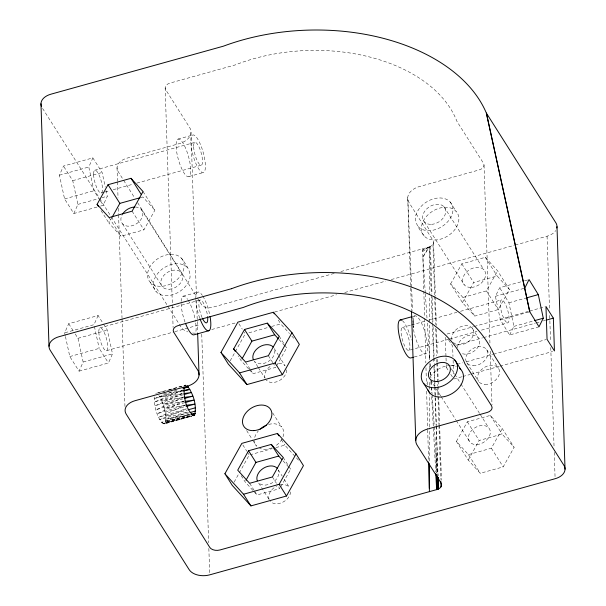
<?xml version="1.0" encoding="UTF-8"?>
<svg xmlns="http://www.w3.org/2000/svg" width="606" height="606" viewBox="0 0 606 606"><rect width="100%" height="100%" fill="white"/><g stroke="black" fill="none" stroke-linecap="round" stroke-linejoin="round"><path stroke-width="0.45" stroke-dasharray="3.03 2.27" d="M429.366 460.946L429.396 427.881M429.396 426.935L429.434 394.824M429.442 389.15L429.442 386.317M429.442 385.378L429.449 380.651M429.465 369.319L429.465 364.592M429.472 359.873L429.495 323.119M429.495 322.18L429.518 295.804M429.518 294.864L429.548 246.824L430.411 246.445A7.916 5.09 -1.9 0 0 433.002 240.423L409.111 202.707L407.838 199.457A19.195 12.34 -1.9 0 1 421.064 186.11L479.081 169.96A7.916 5.09 -1.9 0 0 483.474 163.249L456.886 121.268A150.591 96.801 -1.9 0 0 235.249 64.918L170.119 83.045A7.916 5.09 -1.9 0 0 165.726 89.756L189.617 127.472A19.195 12.34 -1.9 0 1 177.664 144.069L126.995 158.166A15.892 10.219 -1.9 0 0 118.162 171.604L123.162 179.581M154.174 396.93C154.219 406.285 156.446 416.746 163.029 423.7L164.241 423.905L191.867 416.193L165.165 423.079L164.241 423.905L190.632 415.792L163.029 423.7L189.208 414.406M413.519 329.49L413.845 331.27A19.718 5.34 74.4 0 0 424.995 353.904A19.718 5.34 74.4 0 0 424.874 331.838A19.718 5.34 74.4 0 0 413.769 316.87L412.815 322.4L413.262 327.914M96.975 207.085L73.826 213.524L64.577 198.919L59.411 175.195L63.486 166.067L92.869 157.886L102.119 172.49L105.292 187.095M99.801 199.965L93.96 190.746L88.787 167.014L92.869 157.886M73.826 213.524L77.909 204.396L72.735 180.664L63.486 166.067M100.535 206.093L103.202 205.351L107.285 196.215L106.088 190.746M65.236 335.572L64.637 332.838L68.72 323.71L98.096 315.529L102.967 323.218M98.096 315.529L94.021 324.664L64.637 332.838M65.433 336.489L69.811 356.57L79.06 371.167L83.136 362.04L77.969 338.307L74.076 332.164M79.06 371.167L108.436 362.994L112.511 353.866L107.345 330.134L103.452 323.983M539.007 326.801L509.631 334.974L500.382 319.938L495.405 296.319L499.677 287.736L523.713 281.048M509.631 334.974L513.903 326.392L508.926 302.773L499.677 287.736M143.046 191.541L154.871 210.206L143.925 229.841L120.942 236.234L108.913 223L111.648 218.092M230.174 360.85L245.256 333.808L244.271 332.255M276.677 365.744L286.623 347.912L284.653 344.806M234.121 482.134L249.233 455.03L272.359 448.591M280.699 487.004L290.638 469.18L289.16 466.847M450.629 283.911L461.825 263.845L485.315 257.308L497.624 270.837L509.441 289.501L498.253 309.568L474.756 316.105L462.454 302.576L450.629 283.911L462.939 297.44L474.756 316.105M462.454 302.576L473.642 282.51L497.14 275.972L509.441 289.501M462.939 297.44L486.429 290.903L497.624 270.837M456.416 441.403L467.34 421.806L490.284 415.421L502.298 428.631L514.123 447.296L503.192 466.893L480.255 473.278L468.233 460.068L456.416 441.403L468.43 454.614L480.255 473.278M468.233 460.068L479.164 440.471L502.109 434.085L514.123 447.296M468.43 454.614L491.375 448.228L502.298 428.631M425.291 292.948L422.874 257.141L428.616 247.127L429.548 246.824L431.29 294.115M422.874 257.141L429.548 246.824M422.723 251.558L428.616 247.127L339.648 271.889M184.716 385.674L185.694 385.083L155.727 393.392M184.489 401.066L157.106 413.754L185.633 404.899M183.626 397.082L155.863 409.845L184.451 400.945M185.678 405.005L158.545 417.314L186.133 408.83M182.232 393.733L154.901 405.853L183.573 396.975M182.936 390.12L154.288 402.058L182.141 393.529M186.201 408.967L159.689 419.572L187.625 411.906M187.686 412.103L161.613 422.458L189.178 414.307M177.005 389.961L154.06 398.71L182.898 390.029M168.922 390.044L185.694 385.083M177.891 139.168L192.579 135.085M59.411 175.195L88.787 167.014M94.688 170.241L194.731 142.395M72.735 180.664L102.119 172.49M64.577 198.919L93.96 190.746M101.384 192.996L104.111 192.238M105.02 191.988L109.572 190.723M113.208 189.708L133.214 184.141M136.858 183.126L201.427 165.158M77.909 204.396L98.384 198.7M101.944 197.707L107.285 196.215M188.89 176.558L203.578 172.468M141.069 197.473L142.834 196.98L154.871 210.206M182.959 296.266L197.647 292.175M99.914 327.884L199.965 300.038M77.969 338.307L107.345 330.134M334.171 273.412L211.956 307.424A7.893 5.075 -1.9 0 1 201.677 304.795L197.177 297.622M69.811 356.57L99.187 348.389L108.436 362.994M106.611 350.639L173.914 331.914M174.823 331.656L200.291 324.574M83.136 362.04L112.511 353.866M211.706 329.528L235.401 322.93M274.586 312.029L336.557 294.781M344.761 292.501L385.764 281.086M391.234 279.563L514.259 245.324M515.176 245.074L547.067 236.196A15.839 10.181 -1.9 0 0 555.725 230.568M248.899 332.8L268.011 327.482M271.655 326.467L280.752 323.937L289.433 333.474M524.607 280.798L529.053 279.563M413.194 316.347L414.921 315.862M495.405 296.319L524.781 288.145M402.331 327.505L410.512 325.225M411.421 324.975L425.071 321.172M428.707 320.165L456.909 312.317M460.545 311.302L501.48 299.909M249.233 369.562L252.997 373.705L275.775 367.365L273.314 363.479M508.926 302.773L525.841 298.069M447.061 334.027L473.377 326.702M474.278 326.452L528.72 311.287M529.629 311.037L545.059 306.734M500.382 319.938L529.758 311.764M408.679 350.397A11.878 3.219 74.4 0 0 406.611 332.512A11.878 3.219 74.4 0 0 401.225 333.944A11.878 3.219 74.4 0 0 408.679 350.397L448.705 339.254M449.614 339.004L476.899 331.406M481.452 330.141L507.828 322.801A11.878 3.219 74.4 0 0 505.76 304.916A11.878 3.219 74.4 0 0 500.374 306.348A11.878 3.219 74.4 0 0 507.828 322.801M513.903 326.392L534.378 320.695M414.231 356.987L425.465 353.859M456.265 345.193L482.581 337.86M483.49 337.61L535.204 323.203M536.113 322.953L539.741 321.945M543.37 320.93L545.188 320.422M446.243 364.554L446.334 367.365L448.152 366.865M451.781 365.85L456.318 364.585M457.219 364.335L462.666 362.82M466.294 361.812L492.61 354.48M493.519 354.23L546.142 339.572M453.727 379.03L461.893 376.758M462.802 376.508L470.059 374.485M470.968 374.228L499.102 366.395M500.003 366.145L552.634 351.488M275.919 447.607L284.812 445.13L298.478 460.151M241.158 475.627L245.104 481.853L257.027 494.966L279.79 488.625L276.836 483.959M183.323 394.733L161.711 400.695L158.863 395.567M182.921 398.892L163.12 404.353L161.711 400.695L183.671 397.491M184.997 402.589L164.302 408.3C165.332 413.087 166.711 418.254 165.165 423.079L191.951 415.83M165.196 412.269L185.883 406.565M165.726 415.989L187.315 410.035M189.246 412.754L165.862 419.208L189.761 414.572M189.883 414.996L165.597 421.693L191.004 415.928M182.641 391.226L159.886 397.021L182.148 393.824M156.613 393.173L166.43 390.696M167.324 390.476L175.354 388.454M162.999 394.036L182.489 390.658M183.701 401.52L163.12 404.353L164.302 408.3L185.618 405.361M291.91 336.201L293.766 338.239M279.093 339.633L286.623 347.912M248.604 368.872L241.067 360.593L238.113 355.919M283.108 460.901L290.638 469.18M485.315 257.308L497.14 275.972M450.197 202.033L456.106 211.365M444.016 206.775L483.959 269.829M486.429 290.903L498.253 309.568M461.825 263.845L473.642 282.51M424.359 221.849L464.294 284.911M418.17 226.591A20.256 14.514 -32.3 0 0 446.652 222.834A20.256 14.514 -32.3 0 0 445.864 199.071A20.256 14.514 -32.3 0 0 417.663 211.085C411.777 219.925 419.193 228.803 424.086 235.931A20.256 14.514 -32.3 0 0 452.568 232.166A20.256 14.514 -32.3 0 0 451.781 208.403A20.256 14.514 -32.3 0 0 423.571 220.417C420.928 225.197 420.306 231.56 424.086 235.931M486.679 349.685L498.503 368.35M472.135 328.043L478.051 337.375M466.802 362.699L478.626 381.363M448.698 339.981L452.637 346.2L452.977 356.517M490.284 415.421L502.109 434.085M451.303 368.774L454.333 373.561M454.841 374.356L460.401 383.136M460.908 383.939L479.611 413.474M480.119 414.269L488.716 427.836M446.334 367.365L448.796 371.258M450.773 374.364L452.743 377.477M491.375 448.228L503.192 466.893M467.34 421.806L479.164 440.471M430.563 379.932L434.608 386.317M440.676 395.9L435.116 387.12L436.328 424.798M441.183 396.695L455.841 419.844M456.348 420.64L469.998 442.191M278.29 320.044L280.752 323.937M279.237 336.247L284.161 344.026M274.223 348.601L278.162 354.828M278.654 355.601L285.062 365.713A11.878 8.514 -32.3 0 0 278.23 363.342M268.39 355.699L272.821 362.699M238.855 323.702L242.302 329.141M257.906 366.895L254.459 361.456A11.878 8.514 -32.3 0 0 268.344 361.479A11.878 8.514 -32.3 0 0 274.412 348.935M258.398 367.675L264.799 377.788M181.58 258.323C185.224 262.618 184.633 268.799 182.08 273.488A19.809 14.196 -32.3 0 1 154.5 285.237A19.809 14.196 -32.3 0 1 153.727 261.997A19.809 14.196 -32.3 0 1 181.58 258.323C186.398 265.345 193.7 274.086 187.996 282.82A19.809 14.196 -32.3 0 1 160.408 294.569A19.809 14.196 -32.3 0 1 159.636 271.337A19.809 14.196 -32.3 0 1 187.489 267.655M245.612 362.04L250.043 369.039M250.536 369.819L252.997 373.705M272.67 412.913L281.57 426.957M141.281 209.403L181.224 272.465M281.366 439.683L284.812 445.13M132.1 211.168L143.925 229.841M283.252 457.515L288.668 466.075M122.503 223.811L162.438 286.865M278.245 469.87L282.184 476.089M284.153 479.202L289.085 486.982A11.878 8.514 -32.3 0 0 279.389 485.088M42.594 108.421L99.202 197.798M99.71 198.594L110.83 216.153M111.33 216.948L167.438 305.522M167.945 306.325L181.08 327.073A15.839 10.181 -1.9 0 0 187.716 331.906M246.642 430.563L252.081 439.145M252.573 439.926L256.527 446.167A15.839 11.347 -32.3 0 1 254.361 440.653M100.285 200.737L103.202 205.351M109.125 217.569L120.942 236.234M150.265 282.343L156.174 291.675M272.405 476.96L276.344 483.187M101.028 210.555L108.913 223M242.832 444.918L246.771 451.137M247.263 451.917L249.233 455.03M268.822 499.049L258.482 482.717A11.878 8.514 -32.3 0 0 272.367 482.747A11.878 8.514 -32.3 0 0 278.434 470.203M249.642 483.293L254.073 490.292M254.565 491.072L257.027 494.966M68.72 323.71L73.584 331.391M123.662 180.376L134.668 197.927M137.668 202.707L196.677 296.819M94.415 326.49L99.187 348.389M425.351 293.895L427.063 319.339M427.321 323.104L429.79 359.858M430.048 363.63L430.237 366.456M430.616 372.107L430.995 377.758M431.245 381.53L431.563 386.242M431.631 387.181L432.07 393.779M432.131 394.718L434.222 425.806M434.282 426.753L437.449 473.884M429.48 355.146L429.73 359.85M429.927 363.615L430.131 367.38M430.381 372.084L430.684 377.727M430.881 381.485L431.131 386.189M431.184 387.128L431.487 392.771M431.684 396.536L435.706 471.786M436.858 472.619L435.926 451.243L436.335 472.794M407.838 199.457L411.618 287.85M411.663 288.789L412.588 310.416M412.83 316.059L413.315 327.717L413.05 319.097M431.32 295.061L432.328 322.498M432.366 323.437L433.616 357.495M433.654 358.441L433.828 363.168M433.964 366.948L434.661 385.87M434.699 386.817L436.123 425.594M436.161 426.541L437.971 475.733M547.067 236.196L549.513 309.802M549.695 315.461L550.574 341.89M550.763 347.549L554.051 446.637M554.24 452.303L555.051 476.839M484.042 165.188L489.959 343.549M490.209 351.101L491.996 404.891M453.106 360.275L453.606 375.281M445.342 337.353L445.993 357.048M446.024 357.987L446.213 363.615M433.57 242.362L435.358 296.152M435.388 297.099L436.328 325.407M436.456 329.179L437.327 355.601M437.456 359.381L437.547 362.214M437.577 363.153L438.146 380.144M438.176 381.083L439.615 424.495M439.645 425.435L441.463 480.172M432.942 244.316L434.631 295.281M434.661 296.22L435.6 324.536M435.729 328.308L436.631 355.677M436.759 359.449L436.85 362.282M436.888 363.221L437.638 385.87M437.668 386.817L437.949 395.309M437.979 396.256L438.918 424.564M438.949 425.51L440.736 479.301M430.411 246.445L431.98 293.63M432.101 297.402L432.949 322.884M433.07 326.657L434.078 356.851M434.108 357.798L434.297 363.464M434.328 364.403L435.047 386.105M436.358 425.745L438.017 475.763M407.732 197.776L411.489 311.014M201.745 334.201L208.661 542.764M208.85 548.422L209.668 572.958M190.996 132.403L196.442 296.607M196.571 300.379L197.632 332.467M165.158 87.809L173.111 327.513M117.034 167.71L117.473 180.929M117.503 181.868L118.041 197.912M118.382 208.29L118.571 213.956M118.602 214.903L122.011 317.764M122.048 318.703L124.957 406.467M422.647 248.793L423.806 290.213M423.836 291.153L424.579 317.612M424.601 318.559L425.851 362.964M425.98 367.69L426.427 383.613M426.632 391.165L427.685 428.904M427.707 429.843L428.571 460.977M268.647 424.435A15.839 11.347 -32.3 0 1 282.775 437.426M281.972 439.085A15.839 11.347 -32.3 0 1 274.685 446.425M271.746 447.902A15.839 11.347 -32.3 0 1 259.663 448.372M254.755 437.373A15.839 11.347 -32.3 0 1 258.376 430.881M402.316 320.627A19.718 5.34 74.4 0 1 411.307 340.064M135.373 207.01A11.878 8.514 -32.3 0 1 142.122 217.387A11.878 8.514 -32.3 0 1 127.215 226.106A11.878 8.514 -32.3 0 1 122.2 214.713M195.609 333.171A15.839 10.181 -1.9 0 1 192.185 332.974M427.245 384.742A19.543 14.006 -32.3 0 1 428.563 379.81M430.192 376.841A19.543 14.006 -32.3 0 1 449.538 365.532M450.447 365.501A19.543 14.006 -32.3 0 1 456.348 366.486M199.715 318.036A20.081 5.439 74.4 0 1 195.814 299.584M195.799 298.606A20.081 5.439 74.4 0 1 202.313 295.304M202.798 296.046A20.081 5.439 74.4 0 1 209.888 315.643M202.078 317.574A11.878 3.219 74.4 0 1 200.094 299.985A11.878 3.219 74.4 0 1 207.517 315.824M185.027 322.119A20.081 5.439 74.4 0 1 181.232 300.228A20.081 5.439 74.4 0 1 187.625 299.394M188.11 300.129A20.081 5.439 74.4 0 1 195.488 321.369M195.73 322.96A20.081 5.439 74.4 0 1 195.367 333.444M286.683 369.849A11.878 8.514 -32.3 0 1 278.813 380.909A11.878 8.514 -32.3 0 1 266.276 380.121M265.11 378.235A11.878 8.514 -32.3 0 1 271.844 365.289M290.691 491.92A11.878 8.514 -32.3 0 1 290.41 493.572L289.38 496.072A11.878 8.514 -32.3 0 1 282.835 502.177L279.995 503.275A11.878 8.514 -32.3 0 1 270.299 501.382M269.132 499.495A11.878 8.514 -32.3 0 1 276.548 486.194M457.644 347.647A11.878 8.514 -32.4 0 1 471.218 334.997A11.878 8.514 -32.4 0 1 478.354 346.465A11.878 8.514 -32.4 0 1 461.083 353.177M451.947 339.845A11.878 8.514 -32.4 0 1 464.991 325.687A11.878 8.514 -32.4 0 1 471.763 338.216A11.878 8.514 -32.4 0 1 453.356 342.451M428.616 247.127L422.685 250.21L428.616 247.127M431.51 224.341A12.438 8.908 -32.3 0 0 445.243 208.752A12.438 8.908 -32.3 0 0 425.806 209.85A12.438 8.908 -32.3 0 0 431.51 224.341M471.445 287.395A12.438 8.908 -32.3 0 0 485.186 271.806A12.438 8.908 -32.3 0 0 465.749 272.912A12.438 8.908 -32.3 0 0 471.445 287.395M169.271 289.244A11.878 8.514 -32.3 0 0 182.391 274.351A11.878 8.514 -32.3 0 0 163.825 275.404A11.878 8.514 -32.3 0 0 169.271 289.244M98.831 332.262A11.878 3.219 74.4 0 0 105.747 350.639A11.878 3.219 74.4 0 0 105.224 334.883A11.878 3.219 74.4 0 0 98.831 332.262M93.604 174.619A11.878 3.219 74.4 0 0 100.513 192.996A11.878 3.219 74.4 0 0 99.99 177.24A11.878 3.219 74.4 0 0 93.604 174.619M476.808 444.562A11.84 8.484 -32.3 0 0 489.883 429.722A11.84 8.484 -32.3 0 0 471.385 430.768A11.84 8.484 -32.3 0 0 476.808 444.562M176.111 146.364A19.513 5.28 74.4 0 0 187.466 176.551A19.513 5.28 74.4 0 0 186.603 150.674A19.513 5.28 74.4 0 0 176.111 146.364M190.799 142.281A19.513 5.28 74.4 0 0 202.154 172.46A19.513 5.28 74.4 0 0 201.29 146.584A19.513 5.28 74.4 0 0 190.799 142.281M193.647 146.773A11.878 3.219 74.4 0 0 200.563 165.15A11.878 3.219 74.4 0 0 200.041 149.402A11.878 3.219 74.4 0 0 193.647 146.773M484.906 384.446A11.878 8.514 -32.3 0 0 499.397 370.402A11.878 8.514 -32.3 0 0 481.391 369.728A11.878 8.514 -32.3 0 0 484.906 384.446M473.089 365.782A11.878 8.514 -32.3 0 0 487.572 351.738A11.878 8.514 -32.3 0 0 469.567 351.063A11.878 8.514 -32.3 0 0 473.089 365.782"/><path stroke-width="0.91" d="M429.336 488.338L429.359 463.779M184.065 387.272C183.777 396.991 185.61 409.535 193.647 415.693L194.632 415.102C196.958 405.111 193.291 393.445 186.951 385.53M529.758 311.764L524.781 288.145L529.053 279.563L538.302 294.599L543.279 318.218L539.007 326.801L529.758 311.764L486.36 113.064A181.861 116.897 -1.9 0 0 223.387 46.185L50.927 94.188A15.907 10.226 -1.9 0 0 41.45 106.368M97.089 204.336L108.035 184.709L131.01 178.308L143.046 191.541L132.1 211.168L109.125 217.569L97.089 204.336L98.566 206.669M112.102 217.274L119.852 203.374L140.183 197.715M220.963 352.465L237.87 322.142L273.367 312.264L291.963 332.709L299.349 344.375L282.441 374.69L246.937 384.568L228.348 364.13L220.963 352.465L239.552 372.902L246.937 384.568M233.681 348.92L244.529 329.467L267.307 323.134L279.237 336.247L268.39 355.699L245.612 362.04L233.681 348.92L235.158 351.253M241.976 358.972L251.914 341.133L274.692 334.8L278.465 338.943M239.552 372.902L275.048 363.024L291.963 332.709M224.902 473.748L241.847 443.365L277.427 433.464L296.061 453.955L303.447 465.62L286.502 496.003L250.922 505.904L232.287 485.414L224.902 473.748L243.536 494.238L250.922 505.904M248.558 450.743L237.711 470.188L249.642 483.293L272.405 476.96L283.252 457.515L271.329 444.403L248.558 450.743L255.944 462.408L246.006 480.232M243.536 494.238L279.116 484.338L296.061 453.955M437.593 489.353L438.456 488.974A7.916 5.09 -1.9 0 0 441.047 482.952L417.155 445.236A19.195 12.34 -1.9 0 1 429.109 428.639L487.126 412.489A7.916 5.09 -1.9 0 0 491.519 405.778L464.931 363.797A150.591 96.801 -1.9 0 0 243.294 307.447L178.164 325.573A7.916 5.09 -1.9 0 0 173.778 332.285L197.662 370.001A19.195 12.34 -1.9 0 1 185.716 386.598L135.04 400.702A15.892 10.219 -1.9 0 0 126.207 414.133L209.721 547.332A7.893 5.075 -1.9 0 0 220.001 549.96L437.593 489.353L436.979 475.415M208.972 330.656L194.284 334.747A20.081 5.439 74.4 0 1 185.61 323.68M400.233 319.953L411.466 316.824M526.728 297.819L538.302 294.599M534.378 320.695L543.279 318.218M413.368 357.222L410.777 357.949A19.718 5.34 74.4 0 1 399.702 337.83A19.718 5.34 74.4 0 1 401.748 320.241M546.097 320.173L553.354 318.15L554.445 350.98L547.051 339.315L545.961 306.485L553.354 318.15M255.944 462.408L278.715 456.068L281.851 459.522M184.224 394.483L191.428 392.491L184.004 393.559M184.716 398.392L192.822 396.157L184.588 397.362M185.898 402.346L193.996 400.112L185.572 401.27M186.784 406.315L194.882 404.081L186.542 405.232M188.208 409.785L195.405 407.8M190.148 412.504L195.541 411.019M190.784 414.746L195.276 413.504L191.602 414.216M192.844 415.587L194.632 415.102L192.814 415.511M182.929 388.423L188.39 386.992L183.769 387.969M183.55 390.991L189.92 389.37L183.421 390.491M454.864 360.108L460.78 369.44M423.965 383.81L429.874 393.142M273.367 312.264L274.351 313.825M267.307 323.134L274.692 334.8M275.048 363.024L282.441 374.69M244.529 329.467L251.914 341.133M131.01 178.308L141.357 194.647M277.427 433.464L278.904 435.797M108.035 184.709L119.852 203.374M271.329 444.403L278.715 456.068M279.116 484.338L286.502 496.003M524.781 288.145L486.36 113.064L555.846 222.773A15.839 10.181 -1.9 0 1 556.831 227.985M437.638 476.71L438.456 488.974L438.085 477.649M435.805 473.672L436.661 489.663L436.373 474.665M438.04 477.619L438.456 488.974M556.99 226.659L565.034 469.188M440.797 481.187L440.986 486.845M411.519 311.961L415.777 440.304M197.662 333.406L199.041 374.932M40.966 103.732L49.01 346.261M429.427 491.671L428.601 461.923M459.409 368.175A19.543 14.006 -32.3 0 1 453.788 392.476A19.543 14.006 -32.3 0 1 427.95 390.037M260.095 429.154A15.839 11.347 -32.3 0 1 266.352 425.23M122.564 214.107A11.878 8.514 -32.3 0 1 134.449 207.025M210.04 316.468A20.081 5.439 74.4 0 1 208.638 330.785A20.081 5.439 74.4 0 1 200.003 318.817M207.623 316.733A11.878 3.219 74.4 0 1 202.457 318.392M253.285 359.57A11.878 8.514 -32.3 0 1 259.353 347.026A11.878 8.514 -32.3 0 1 273.238 347.049M257.308 480.831A11.878 8.514 -32.3 0 1 263.375 468.286A11.878 8.514 -32.3 0 1 277.26 468.317M231.431 288.721L58.971 336.716A15.907 10.226 -1.9 0 0 50.131 350.154L189.125 569.602A15.839 10.181 -1.9 0 0 209.729 574.844L555.111 478.725A15.839 10.181 -1.9 0 0 563.891 465.302L494.405 355.593A181.861 116.897 -1.9 0 0 231.431 288.721M253.77 430.608A15.839 11.347 -32.3 0 0 271.268 410.747A15.839 11.347 -32.3 0 0 246.513 412.148A15.839 11.347 -32.3 0 0 253.77 430.608M435.206 387.719A19.543 14.006 -32.3 0 0 456.795 363.214A19.543 14.006 -32.3 0 0 426.245 364.941A19.543 14.006 -32.3 0 0 435.206 387.719M436.865 381.5A11.84 8.484 -32.3 0 0 449.94 366.66A11.84 8.484 -32.3 0 0 431.442 367.706A11.84 8.484 -32.3 0 0 436.865 381.5"/></g></svg>
